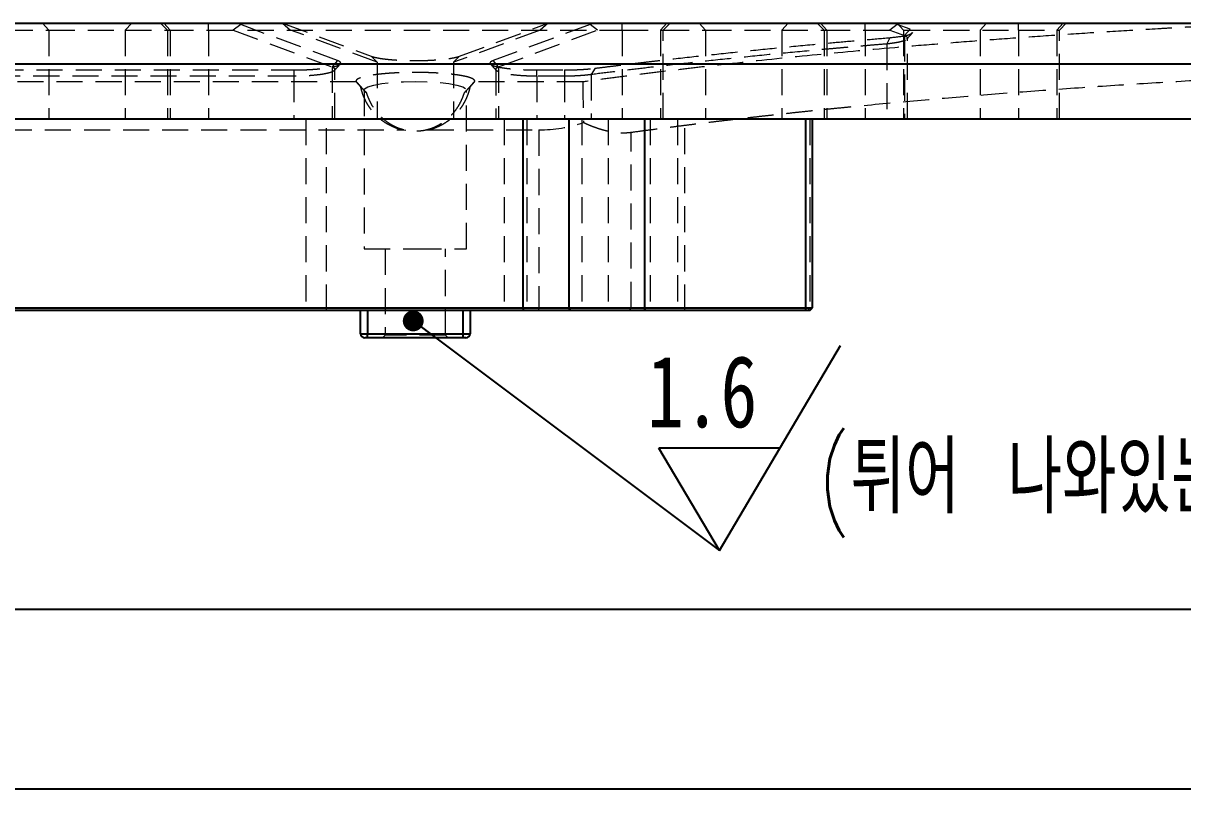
# Model space of a CAD drawing. Header units: millimetres. Extents: x 0 to 420, y 0 to 298.
# Drawn here: x 212.6 to 269.2, y 115.5 to 153.8 of the extents above; entities that cross this region are included whole.
import ezdxf

# ---------------------------------------------------------------- set-up
doc = ezdxf.new("R2010")
doc.units = ezdxf.units.MM
doc.linetypes.add('HIDDEN', pattern=[1.905, 1.27, -0.635])
for name, color, linetype in [('가는실선', 7, 'Continuous'), ('레이어10', 30, 'Continuous'), ('치수선', 104, 'Continuous')]:
    doc.layers.add(name, color=color, linetype=linetype)
doc.styles.add('SLDTEXTSTYLE1', font='TXT', dxfattribs={"width": 0.75, "bigfont": 'bigfont'})
doc.styles.add('SLDTEXTSTYLE3', font='TXT', dxfattribs={"width": 0.75})
doc.dimstyles.new('SLDDIMSTYLE0', dxfattribs={"dimtxt": 3.5, "dimasz": 3.302, "dimexe": 0, "dimexo": 0.0625, "dimgap": 0.875, "dimtad": 1, "dimdec": 3, "dimlfac": 1.5, "dimrnd": 1e-09, "dimzin": 12, "dimdsep": 46, "dimtxsty": 'SLDTEXTSTYLE3', "dimsah": 1, "dimcen": 0.09, "dimadec": 0, "dimazin": 3, "dimtfac": 1, "dimtdec": 3, "dimtofl": 0, "dimtmove": 0, "dimatfit": 3, "dimfxl": 1, "dimfrac": 2, "dimtolj": 1, "dimtzin": 12, "dimarcsym": 0})
doc.dimstyles.new('SLDDIMSTYLE2', dxfattribs={"dimtxt": 0.18, "dimasz": 1.016, "dimexe": 0, "dimexo": 0.0625, "dimgap": 0, "dimtad": 0, "dimtih": 1, "dimtoh": 1, "dimdec": 0, "dimrnd": 1e-09, "dimzin": 0, "dimdsep": 46, "dimtxsty": 'Standard', "dimblk1": 'DOT', "dimblk2": 'DOT', "dimsah": 1, "dimcen": 0.09, "dimadec": 0, "dimazin": 0, "dimtfac": 1.016, "dimtdec": 0, "dimtofl": 0, "dimtmove": 0, "dimatfit": 3, "dimldrblk": 'DOT', "dimfxl": 1, "dimfrac": 2, "dimtolj": 1, "dimtzin": 0, "dimarcsym": 0})

# ---------------------------------------------------------------- blocks, each defined once
blk = doc.blocks.new('_D')
at = {"layer": '치수선', "transparency": 16777216}
for p, q in [((300.423, 150.017), (300.423, 124.246)), ((67.09, 136.472), (67.09, 124.246)), ((300.423, 125.246), (67.09, 125.246))]:
    blk.add_line(p, q, dxfattribs=at)
for points in [[(67.09, 125.246), (70.392, 124.738), (70.392, 125.754)], [(300.423, 125.246), (297.121, 125.754), (297.121, 124.738)]]:
    blk.add_solid(points, dxfattribs=at)
at = {"layer": '치수선', "transparency": 16777216, "insert": (180.979, 129.758), "char_height": 3.5, "attachment_point": 1, "style": 'SLDTEXTSTYLE3'}
blk.add_mtext('350', dxfattribs=at)
blk = doc.blocks.new('_D_1')
at = {"layer": '레이어10', "transparency": 16777216}
for p, q in [((311.423, 148.159), (311.423, 115.493)), ((31.757, 138.959), (31.757, 115.493)), ((311.423, 116.493), (31.757, 116.493))]:
    blk.add_line(p, q, dxfattribs=at)
for points in [[(31.757, 116.493), (35.059, 115.985), (35.059, 117.001)], [(311.423, 116.493), (308.121, 117.001), (308.121, 115.985)]]:
    blk.add_solid(points, dxfattribs=at)
at = {"layer": '레이어10', "transparency": 16777216, "char_height": 3.5, "attachment_point": 1, "style": 'SLDTEXTSTYLE3'}
for s, insert in [('(', (177.318, 121.004)), ('419.5', (179.039, 121.004)), (')', (190.677, 121.004))]:
    blk.add_mtext(s, dxfattribs=dict(at, insert=insert))
blk = doc.blocks.new('SW_SFSYMBOL_0')
at = {"layer": '가는실선', "color": 0}
for p, q in [((0, 0), (5.899, 9.999)), ((0, 0), (-2.949, 5)), ((2.949, 5), (-2.949, 5))]:
    blk.add_line(p, q, dxfattribs=at)
at = {"layer": '가는실선', "color": 0, "insert": (-3.512, 9.511), "char_height": 3.5, "attachment_point": 1, "style": 'SLDTEXTSTYLE3'}
blk.add_mtext('1.6', dxfattribs=at)
blk = doc.blocks.new('_Dot')
at = {"color": 0, "linetype": 'ByBlock', "lineweight": -2}
blk.add_line((-0.5, 0), (-1, 0), dxfattribs=at)
at = {"color": 0, "linetype": 'ByBlock', "const_width": 0.5}
blk.add_lwpolyline([(-0.25, 0, 1), (0.25, 0, 1)], format="xyb", close=True, dxfattribs=at)

msp = doc.modelspace()

# ---------------------------------------------------------------- linework, layer by layer
at = {"color": 7, "linetype": 'Continuous', "lineweight": 25}
for p, q in [((186.510456, 153.826), (300.423338, 153.826)), ((300.423338, 151.826), (184.36737, 151.826)), ((185.090004, 149.159333), (300.423338, 149.159333)), ((237.00585, 139.959333), (237.00585, 149.159333)), ((239.23558, 149.159333), (239.23558, 139.959333)), ((242.921673, 149.159333), (242.921673, 139.959333)), ((250.784336, 139.959333), (250.784336, 149.159333)), ((251.11767, 139.959333), (251.11767, 149.159333)), ((237.00585, 139.826), (196.892477, 139.826)), ((197.02581, 139.959333), (237.00585, 139.959333)), ((229.090004, 138.692667), (229.090004, 139.826)), ((229.423338, 139.826), (229.423338, 138.692667)), ((234.090004, 138.692667), (234.090004, 139.826)), ((234.423338, 139.826), (234.423338, 138.692667)), ((237.00585, 139.959333), (239.23558, 139.959333)), ((237.00585, 139.959333), (237.00585, 139.826)), ((239.324769, 139.826), (237.00585, 139.826)), ((239.23558, 139.959333), (242.921673, 139.959333)), ((239.23558, 139.959333), (239.324769, 139.826)), ((242.968841, 139.826), (239.324769, 139.826)), ((242.968841, 139.826), (242.921673, 139.959333)), ((242.921673, 139.959333), (250.784336, 139.959333)), ((250.784336, 139.826), (242.968841, 139.826)), ((250.784336, 139.826), (250.784336, 139.959333)), ((250.784336, 139.959333), (251.11767, 139.959333)), ((250.984336, 139.826), (250.784336, 139.826)), ((250.984336, 139.826), (251.11767, 139.959333)), ((229.090004, 138.692667), (229.423338, 138.692667)), ((229.423338, 138.492667), (229.290004, 138.492667)), ((229.423338, 138.492667), (229.423338, 138.692667)), ((229.423338, 138.692667), (234.090004, 138.692667)), ((234.090004, 138.492667), (229.423338, 138.492667)), ((234.090004, 138.492667), (234.090004, 138.692667)), ((234.090004, 138.692667), (234.423338, 138.692667)), ((234.223338, 138.492667), (234.090004, 138.492667))]:
    msp.add_line(p, q, dxfattribs=at)
at = {"color": 7, "linetype": 'HIDDEN', "lineweight": 18}
for p, q in [((213.893516, 153.492667), (213.58299, 153.826)), ((217.619826, 153.492667), (217.930352, 153.826)), ((219.342961, 153.826), (219.676294, 153.492667)), ((219.813139, 153.492667), (219.502613, 153.826)), ((221.676294, 153.492667), (221.676294, 153.826)), ((223.245382, 153.759597), (222.876756, 153.492667)), ((223.245382, 153.759597), (223.138508, 153.826)), ((227.963945, 152.00086), (223.245382, 153.759597)), ((225.285403, 153.826), (225.287119, 153.825543)), ((225.287119, 153.825543), (225.678806, 153.492667)), ((225.287119, 153.825543), (229.598046, 152.218743)), ((233.915296, 152.218743), (238.226223, 153.825543)), ((240.26796, 153.759597), (235.549397, 152.00086)), ((238.226223, 153.825543), (237.834536, 153.492667)), ((238.226223, 153.825543), (238.227939, 153.826)), ((240.374834, 153.826), (240.26796, 153.759597)), ((240.636586, 153.492667), (240.26796, 153.759597)), ((241.837048, 153.492667), (241.837048, 153.826)), ((243.700203, 153.492667), (244.010729, 153.826)), ((243.837048, 153.492667), (244.170381, 153.826)), ((245.893516, 153.492667), (245.58299, 153.826)), ((249.619826, 153.492667), (249.930352, 153.826)), ((251.342961, 153.826), (251.676294, 153.492667)), ((251.502613, 153.826), (251.813139, 153.492667)), ((253.676294, 153.492667), (253.676294, 153.826)), ((255.245382, 153.759597), (254.876756, 153.492667)), ((255.245382, 153.759597), (255.138508, 153.826)), ((255.238727, 153.826), (255.549252, 153.492667)), ((255.864056, 153.529), (255.245382, 153.759597)), ((259.586089, 153.826), (259.275563, 153.492667)), ((261.148521, 153.492667), (261.148521, 153.826)), ((263.011677, 153.492667), (263.322203, 153.826)), ((263.148521, 153.492667), (263.481855, 153.826)), ((211.837048, 153.492667), (213.893516, 153.492667)), ((213.893516, 153.492667), (217.619826, 153.492667)), ((213.893516, 153.492667), (213.893516, 149.159333)), ((217.619826, 153.492667), (219.676294, 153.492667)), ((217.619826, 153.492667), (217.619826, 149.159333)), ((219.676294, 153.492667), (221.676294, 153.492667)), ((219.676294, 153.492667), (219.676294, 149.159333)), ((219.813139, 153.492667), (219.813139, 149.159333)), ((221.676294, 153.492667), (221.676294, 149.159333)), ((221.676294, 153.492667), (241.837048, 153.492667)), ((222.876756, 153.492667), (227.700203, 151.694836)), ((229.893516, 151.921729), (225.678806, 153.492667)), ((237.834536, 153.492667), (233.619826, 151.921729)), ((235.813139, 151.694836), (240.636586, 153.492667)), ((241.837048, 153.492667), (243.837048, 153.492667)), ((241.837048, 153.492667), (241.837048, 149.159333)), ((243.700203, 153.492667), (243.700203, 149.159333)), ((243.837048, 153.492667), (245.893516, 153.492667)), ((243.837048, 149.159333), (243.837048, 153.492667)), ((245.893516, 153.492667), (249.619826, 153.492667)), ((245.893516, 153.492667), (245.893516, 149.159333)), ((249.619826, 153.492667), (251.676294, 153.492667)), ((249.619826, 153.492667), (249.619826, 149.159333)), ((251.676294, 153.492667), (253.676294, 153.492667)), ((251.676294, 153.492667), (251.676294, 149.159333)), ((251.813139, 153.492667), (251.813139, 149.159333)), ((253.676294, 153.492667), (261.148521, 153.492667)), ((253.676294, 153.492667), (253.676294, 149.159333)), ((254.876756, 153.492667), (255.600315, 153.222976)), ((255.549252, 153.492667), (255.549252, 149.159333)), ((255.864056, 153.529), (255.600315, 153.222976)), ((255.600315, 153.222976), (255.600315, 149.159333)), ((255.716424, 153.054552), (256.004302, 153.369065)), ((259.275563, 153.492667), (259.275563, 149.159333)), ((261.148521, 153.492667), (263.148521, 153.492667)), ((261.148521, 153.492667), (261.148521, 149.159333)), ((263.011677, 153.492667), (263.011677, 149.159333)), ((263.148521, 149.159333), (263.148521, 153.492667)), ((254.877492, 153.120571), (254.736087, 152.814548)), ((254.736087, 152.814548), (254.736087, 149.159333)), ((255.73716, 149.159333), (255.73716, 153.1024)), ((229.598046, 152.218743), (229.893516, 151.921729)), ((233.915296, 152.218743), (233.619826, 151.921729)), ((205.676294, 151.548042), (225.837048, 151.548042)), ((225.837048, 151.548042), (225.837048, 151.242019)), ((227.963945, 152.00086), (227.700203, 151.694836)), ((227.700203, 151.694836), (227.700203, 149.159333)), ((227.837048, 149.159333), (227.837048, 151.574089)), ((229.893516, 151.921729), (229.893516, 149.159333)), ((233.619826, 151.921729), (233.619826, 149.159333)), ((235.813139, 151.694836), (235.549397, 152.00086)), ((235.676294, 151.574089), (235.676294, 149.159333)), ((235.813139, 151.694836), (235.813139, 149.159333)), ((237.676294, 151.242019), (237.676294, 151.548042)), ((237.676294, 151.548042), (239.016988, 151.548042)), ((239.016988, 151.548042), (239.016988, 151.242019)), ((240.516868, 151.629757), (240.330878, 151.323733)), ((228.874373, 150.966426), (202.638969, 150.966426)), ((225.837048, 151.242019), (205.676294, 151.242019)), ((225.837048, 151.242019), (225.837048, 149.159333)), ((239.915013, 150.966426), (234.638969, 150.966426)), ((237.676294, 151.242019), (237.676294, 149.159333)), ((239.016988, 151.242019), (237.676294, 151.242019)), ((239.016988, 151.242019), (239.016988, 149.159333)), ((240.330878, 151.323733), (240.330878, 149.159333)), ((229.256671, 150.56228), (229.256671, 142.826)), ((234.256671, 142.826), (234.256671, 150.562376)), ((226.423338, 149.159333), (226.423338, 139.826)), ((227.423338, 139.826), (227.423338, 149.159333)), ((236.090004, 149.159333), (236.090004, 139.826)), ((236.99835, 149.159333), (236.99835, 139.826)), ((237.181658, 149.159333), (237.181658, 139.826)), ((239.877472, 149.159333), (239.877472, 139.826)), ((241.156739, 149.159333), (241.156739, 139.826)), ((243.205537, 149.159333), (243.205537, 139.826)), ((243.20556, 149.159333), (243.20556, 139.826)), ((244.525913, 149.159333), (244.525913, 139.826)), ((244.886279, 139.826), (244.886279, 149.159333)), ((250.975684, 149.159333), (250.975684, 139.959333)), ((200.36737, 148.626), (231.145972, 148.626)), ((231.145972, 148.626), (231.295509, 148.609138)), ((232.217258, 148.608988), (232.36737, 148.626)), ((232.36737, 148.626), (237.777951, 148.626)), ((237.777951, 148.626), (237.777951, 139.959333)), ((242.27805, 139.959333), (242.27805, 148.51107)), ((229.256671, 142.826), (231.756671, 142.826)), ((230.290004, 142.826), (230.290004, 138.626)), ((231.756671, 142.826), (234.256671, 142.826)), ((233.223338, 138.626), (233.223338, 142.826)), ((229.423338, 138.692667), (229.423338, 139.826)), ((234.090004, 139.826), (234.090004, 138.692667)), ((237.777951, 139.826), (237.777951, 139.959333)), ((242.188048, 139.826), (242.27805, 139.959333)), ((250.899145, 139.826), (250.975684, 139.959333)), ((229.423338, 138.692667), (229.090004, 138.692667)), ((229.423338, 138.692667), (229.423338, 138.492667)), ((234.090004, 138.692667), (229.423338, 138.692667)), ((230.290004, 138.626), (230.156671, 138.492667)), ((233.223338, 138.626), (230.290004, 138.626)), ((233.356671, 138.492667), (233.223338, 138.626)), ((234.423338, 138.692667), (234.090004, 138.692667)), ((234.090004, 138.692667), (234.090004, 138.492667))]:
    msp.add_line(p, q, dxfattribs=at)
at = {"color": 7, "linetype": 'HIDDEN', "lineweight": 18, "flags": 128}
msp.add_lwpolyline([(229.268324, 150.553736), (229.285481, 150.626094), (229.442913, 150.721807), (229.729126, 150.808645), (230.128191, 150.881776), (230.617896, 150.937129), (231.170984, 150.971624), (231.756671, 150.983339), (232.342358, 150.971624), (232.895446, 150.937129), (233.385151, 150.881776), (233.784216, 150.808645), (234.070429, 150.721807), (234.227861, 150.626094), (234.255249, 150.576563), (234.25375, 150.542039), (234.250164, 150.532021), (234.247749, 150.526834), (234.128985, 150.429552), (234.128985, 150.429552)], dxfattribs=at)
at = {"color": 7, "linetype": 'HIDDEN', "lineweight": 18}
msp.add_arc((237.777951, 155.292667), 6.666667, 270, 289.0024945, dxfattribs=at)
at = {"color": 7, "linetype": 'Continuous', "lineweight": 25}
for centre, start, end in [((229.290004, 138.692667), 180, 270), ((234.223338, 138.692667), 270, 0)]:
    msp.add_arc(centre, 0.2, start, end, dxfattribs=at)
at = {"color": 7, "linetype": 'HIDDEN', "lineweight": 18}
for points, knots in [([(272.429611, 153.786427), (272.178523, 153.774137), (271.676353, 153.749558), (270.926067, 153.711444), (270.177998, 153.67242), (269.432354, 153.632399), (268.689079, 153.591402), (267.454539, 153.521456), (265.73842, 153.419025), (263.557602, 153.278746), (261.40347, 153.129962), (259.27773, 152.972787), (257.181722, 152.807331), (254.428974, 152.575832), (251.069775, 152.266366), (248.108765, 151.959786), (246.125284, 151.739008), (245.056001, 151.616146), (244.000253, 151.490943), (242.957937, 151.363412), (241.929408, 151.233499), (240.913349, 151.101404), (240.247877, 151.01143), (239.915014, 150.966426)], [0, 0, 0, 0, 0.020796173, 0.041591906, 0.062388906, 0.083188882, 0.103993539, 0.124804585, 0.187224138, 0.249654197, 0.312090481, 0.374557524, 0.437027751, 0.49951921, 0.624530563, 0.749609967, 0.785382879, 0.821140611, 0.856891688, 0.892644641, 0.928407999, 0.964190283, 1, 1, 1, 1]), ([(254.877492, 153.120571), (255.095352, 153.143789), (255.531851, 153.190306), (255.907569, 153.282348), (255.95301, 153.345337), (255.970334, 153.36935)], [0, 0, 0, 0, 0.381403943, 0.76417179, 1, 1, 1, 1]), ([(255.600315, 153.222976), (255.674588, 153.184705), (255.781916, 153.129403), (255.709106, 153.073602), (255.686683, 153.056417)], [0, 0, 0, 0, 0.692027718, 1, 1, 1, 1]), ([(254.736087, 152.814548), (254.524006, 152.796723), (254.099462, 152.761041), (253.465924, 152.706534), (252.834128, 152.651246), (252.204405, 152.595108), (251.576738, 152.53814), (250.538829, 152.44223), (249.099535, 152.304446), (247.282321, 152.121172), (245.492831, 151.931193), (243.933836, 151.757158), (242.590042, 151.600683), (241.452202, 151.464079), (240.70521, 151.370585), (240.330878, 151.323733)], [0, 0, 0, 0, 0.04145051, 0.082975863, 0.124576102, 0.166251267, 0.2080014, 0.249826541, 0.374445727, 0.499762638, 0.624384807, 0.749818229, 0.832838176, 0.916232011, 1, 1, 1, 1]), ([(240.516868, 151.629757), (240.702246, 151.653142), (241.072982, 151.69991), (241.634045, 151.769235), (242.198682, 151.837949), (242.767251, 151.905992), (243.339658, 151.973379), (244.299724, 152.084549), (245.660978, 152.237021), (247.44322, 152.426824), (249.256674, 152.610297), (250.895368, 152.767692), (252.348276, 152.90111), (253.605174, 153.012726), (254.453403, 153.084624), (254.877492, 153.120571)], [0, 0, 0, 0, 0.041699607, 0.083394727, 0.125088091, 0.166782427, 0.208480466, 0.250184937, 0.375227443, 0.500240882, 0.625203598, 0.750176595, 0.833475874, 0.916743029, 1, 1, 1, 1]), ([(255.624082, 152.992166), (255.613408, 152.98733), (255.592394, 152.97781), (255.556469, 152.96407), (255.518439, 152.951017), (255.46262, 152.93382), (255.384682, 152.913208), (255.276726, 152.889597), (255.158095, 152.867919), (255.026835, 152.847896), (254.887158, 152.829873), (254.786072, 152.819618), (254.736087, 152.814548)], [0, 0, 0, 0, 0.065813245, 0.129562098, 0.191247052, 0.250868656, 0.378757541, 0.501166251, 0.627946124, 0.750877701, 0.87681447, 1, 1, 1, 1]), ([(229.598046, 152.218743), (229.61258, 152.213547), (229.641635, 152.20316), (229.691985, 152.187992), (229.75627, 152.170719), (229.838274, 152.151678), (229.941199, 152.131322), (230.054341, 152.112147), (230.177016, 152.094255), (230.308569, 152.07775), (230.448236, 152.062722), (230.595256, 152.049259), (230.748784, 152.037432), (230.907977, 152.027312), (231.071926, 152.018951), (231.239723, 152.012401), (231.410417, 152.007694), (231.583058, 152.004861), (231.756671, 152.003914), (231.930284, 152.004861), (232.102925, 152.007694), (232.273619, 152.012401), (232.441416, 152.018951), (232.605365, 152.027312), (232.764558, 152.037432), (232.918086, 152.049259), (233.065106, 152.062722), (233.204773, 152.07775), (233.336326, 152.094255), (233.459002, 152.112147), (233.572142, 152.131322), (233.675071, 152.151678), (233.767292, 152.173093), (233.834584, 152.19173), (233.882864, 152.207029), (233.904479, 152.214836), (233.915296, 152.218743)], [0, 0, 0, 0, 0.020934478, 0.041852132, 0.062804537, 0.094172066, 0.125516852, 0.156837764, 0.188134251, 0.21940626, 0.250654334, 0.281879511, 0.313083386, 0.344267996, 0.375435849, 0.406589803, 0.437733056, 0.468869031, 0.500001327, 0.531133624, 0.562269598, 0.593412852, 0.624566806, 0.655734659, 0.686919269, 0.718123144, 0.749348321, 0.780596395, 0.811868404, 0.84316489, 0.874485803, 0.905830589, 0.937198118, 0.968586821, 0.984279251, 1, 1, 1, 1]), ([(225.837048, 151.548042), (225.867803, 151.548094), (225.929347, 151.548198), (226.021609, 151.549046), (226.128901, 151.550621), (226.250842, 151.553336), (226.431566, 151.559005), (226.652609, 151.569078), (226.905649, 151.585739), (227.142964, 151.606736), (227.36103, 151.631759), (227.556646, 151.660439), (227.726932, 151.692353), (227.869384, 151.727031), (227.981906, 151.763962), (228.062848, 151.802603), (228.111015, 151.842385), (228.125715, 151.88272), (228.109853, 151.916302), (228.080528, 151.94285), (228.050093, 151.962528), (228.0121, 151.981946), (227.979993, 151.994557), (227.963945, 152.00086)], [0, 0, 0, 0, 0.020681168, 0.041384598, 0.062144994, 0.093195203, 0.124304017, 0.186470919, 0.248690736, 0.310976113, 0.373335815, 0.435774218, 0.498291076, 0.560881545, 0.623536486, 0.686243009, 0.748985232, 0.811745204, 0.874503951, 0.90583535, 0.937270976, 0.968644286, 1, 1, 1, 1]), ([(227.813411, 151.529005), (227.786234, 151.505055), (227.729086, 151.454694), (227.503429, 151.385084), (227.182884, 151.323894), (226.780436, 151.277817), (226.323163, 151.24771), (225.999003, 151.243915), (225.837048, 151.242019)], [0, 0, 0, 0, 0.15426775, 0.324392528, 0.494002315, 0.663061125, 0.831660672, 1, 1, 1, 1]), ([(227.700203, 151.694836), (227.75292, 151.669123), (227.833712, 151.629715), (227.825304, 151.588434), (227.822382, 151.574089)], [0, 0, 0, 0, 0.652504692, 1, 1, 1, 1]), ([(227.817409, 151.527684), (227.864758, 151.579409), (227.959427, 151.682825), (228.054342, 151.78634), (228.101784, 151.838082)], [0, 0, 0, 0, 0.50015592, 1, 1, 1, 1]), ([(235.549397, 152.00086), (235.538548, 151.996674), (235.516836, 151.988295), (235.488728, 151.975486), (235.459812, 151.960375), (235.432868, 151.942866), (235.403479, 151.91632), (235.387633, 151.882719), (235.402325, 151.842385), (235.450494, 151.802603), (235.531436, 151.763962), (235.643958, 151.727031), (235.78641, 151.692353), (235.956696, 151.660439), (236.152312, 151.631759), (236.370378, 151.606736), (236.607693, 151.585739), (236.860733, 151.569077), (237.081661, 151.559013), (237.262382, 151.553334), (237.399485, 151.550304), (237.537674, 151.548393), (237.630091, 151.548159), (237.676294, 151.548042)], [0, 0, 0, 0, 0.020872976, 0.041773115, 0.06273415, 0.094088001, 0.125501184, 0.18825994, 0.251019922, 0.313762154, 0.376468686, 0.439123636, 0.501714115, 0.564230982, 0.626669395, 0.689029105, 0.751314491, 0.813534317, 0.875701228, 0.906729063, 0.937860261, 0.968934333, 1, 1, 1, 1]), ([(235.411558, 151.838082), (235.459, 151.78634), (235.553915, 151.682825), (235.648584, 151.579409), (235.695933, 151.527684)], [0, 0, 0, 0, 0.49984408, 1, 1, 1, 1]), ([(235.69096, 151.574089), (235.688038, 151.588434), (235.67963, 151.629715), (235.760422, 151.669123), (235.813139, 151.694836)], [0, 0, 0, 0, 0.347495308, 1, 1, 1, 1]), ([(237.676294, 151.242019), (237.514339, 151.243915), (237.190179, 151.24771), (236.732906, 151.277817), (236.330458, 151.323894), (236.009913, 151.385084), (235.784256, 151.454694), (235.727108, 151.505055), (235.699931, 151.529005)], [0, 0, 0, 0, 0.168339328, 0.336938875, 0.505997685, 0.675607472, 0.84573225, 1, 1, 1, 1]), ([(239.016988, 151.548042), (239.051037, 151.548107), (239.119225, 151.548236), (239.255305, 151.549613), (239.424498, 151.552917), (239.624146, 151.559543), (239.818943, 151.568727), (240.007279, 151.580418), (240.18772, 151.5945), (240.330093, 151.60817), (240.438896, 151.620129), (240.490865, 151.626546), (240.516868, 151.629757)], [0, 0, 0, 0, 0.062329593, 0.124823472, 0.249636337, 0.374490426, 0.499404908, 0.624396935, 0.749480942, 0.874668828, 0.937289714, 1, 1, 1, 1]), ([(242.27805, 148.511064), (242.472232, 148.537459), (242.860132, 148.590185), (243.447459, 148.668176), (244.037818, 148.745244), (244.631574, 148.821316), (245.228527, 148.896412), (245.828627, 148.970527), (246.431788, 149.043662), (247.03793, 149.115816), (247.646974, 149.186991), (248.258842, 149.257185), (248.873455, 149.326398), (249.490734, 149.394632), (250.110603, 149.461885), (250.732983, 149.528158), (251.357799, 149.59345), (251.984973, 149.657763), (252.614432, 149.721095), (254.013018, 149.859149), (256.205906, 150.064106), (259.236544, 150.322391), (262.311801, 150.560484), (265.451933, 150.780247), (268.655238, 150.981303), (271.919911, 151.163338), (275.215503, 151.324821), (277.882571, 151.438016), (279.899502, 151.514506), (281.256959, 151.5625), (282.618152, 151.607163), (283.982718, 151.648495), (285.350285, 151.686497), (286.720489, 151.721165), (288.092948, 151.752519), (289.46735, 151.780478), (290.843131, 151.805345), (291.761939, 151.819117), (292.221116, 151.825999)], [0, 0, 0, 0, 0.0142054063, 0.0283769813, 0.0425147396, 0.0566186957, 0.0706888644, 0.0847252603, 0.0987278984, 0.1126967936, 0.1266319611, 0.1405334161, 0.1544011739, 0.16823525, 0.1820356598, 0.1958024191, 0.2095355436, 0.2232350493, 0.2369009521, 0.2505332682, 0.3137868717, 0.3765552982, 0.4388402558, 0.5006434929, 0.5635567639, 0.6261565721, 0.6884449074, 0.7504237891, 0.7754952542, 0.800541049, 0.8255613121, 0.8505561826, 0.8755258, 0.900470304, 0.9253898351, 0.950284534, 0.9751545417, 1, 1, 1, 1]), ([(234.638969, 150.966426), (234.641657, 150.971265), (234.647035, 150.980944), (234.650715, 150.995509), (234.65126, 151.012502), (234.646008, 151.031926), (234.627797, 151.060947), (234.585616, 151.096916), (234.504551, 151.139064), (234.393886, 151.179765), (234.254814, 151.218579), (234.088827, 151.255088), (233.897714, 151.288899), (233.683533, 151.319647), (233.448589, 151.347001), (233.195412, 151.370666), (232.926727, 151.390387), (232.64543, 151.40595), (232.354554, 151.417188), (232.057233, 151.42398), (231.756671, 151.426252), (231.456109, 151.42398), (231.158788, 151.417188), (230.867912, 151.40595), (230.586615, 151.390387), (230.31793, 151.370666), (230.064753, 151.347001), (229.829809, 151.319647), (229.615628, 151.288899), (229.424515, 151.255088), (229.258528, 151.218579), (229.119455, 151.179765), (229.008793, 151.139064), (228.92772, 151.096916), (228.885583, 151.060965), (228.867311, 151.031943), (228.861545, 151.010103), (228.863004, 150.988228), (228.870582, 150.973697), (228.874373, 150.966426)], [0, 0, 0, 0, 0.010466849, 0.020934376, 0.031414849, 0.047101117, 0.062826916, 0.094220777, 0.125600205, 0.156959225, 0.188292718, 0.219596635, 0.250868195, 0.282106008, 0.313310144, 0.344482111, 0.375624794, 0.406742353, 0.437840042, 0.468923996, 0.500000933, 0.53107787, 0.562161823, 0.593259513, 0.624377071, 0.655519755, 0.686691722, 0.717895858, 0.74913367, 0.78040523, 0.811709147, 0.84304264, 0.874401661, 0.905781088, 0.937174949, 0.952862824, 0.968587016, 0.984282208, 1, 1, 1, 1]), ([(228.862697, 150.999566), (228.92845, 150.92524), (229.059992, 150.77655), (229.191457, 150.627976), (229.257206, 150.553669)], [0, 0, 0, 0, 0.499871541, 1, 1, 1, 1]), ([(228.874373, 150.966426), (228.907496, 150.927654), (228.973109, 150.850852), (229.043, 150.775962), (229.077607, 150.738879)], [0, 0, 0, 0, 0.504834226, 1, 1, 1, 1]), ([(234.256136, 150.553669), (234.321885, 150.627976), (234.45335, 150.77655), (234.584891, 150.92524), (234.650645, 150.999566)], [0, 0, 0, 0, 0.500128459, 1, 1, 1, 1]), ([(234.435735, 150.738879), (234.470342, 150.775962), (234.540233, 150.850852), (234.605846, 150.927654), (234.638969, 150.966426)], [0, 0, 0, 0, 0.49516577, 1, 1, 1, 1]), ([(240.330878, 151.323733), (240.307744, 151.320473), (240.261731, 151.313991), (240.189785, 151.304982), (240.116451, 151.296568), (240.015403, 151.28606), (239.884121, 151.274363), (239.718887, 151.262669), (239.548641, 151.253499), (239.373647, 151.246922), (239.196112, 151.242788), (239.076634, 151.242275), (239.016988, 151.242019)], [0, 0, 0, 0, 0.063731715, 0.126757894, 0.189080723, 0.250702459, 0.376700028, 0.500806493, 0.626199626, 0.750510237, 0.875448283, 1, 1, 1, 1]), ([(239.915013, 150.966423), (239.918678, 150.636875), (239.926009, 149.977802), (239.941123, 149.318795), (239.94868, 148.989304)], [0, 0, 0, 0, 0.500018113, 1, 1, 1, 1]), ([(229.384359, 150.429552), (229.350037, 150.462828), (229.280078, 150.530656), (229.1775, 150.633816), (229.111313, 150.703429), (229.077607, 150.738879)], [0, 0, 0, 0, 0.320939508, 0.654186773, 1, 1, 1, 1]), ([(229.077607, 150.738879), (229.084513, 150.707127), (229.098304, 150.643722), (229.131562, 150.518219), (229.181012, 150.363747), (229.253746, 150.182673), (229.339152, 150.007219), (229.436857, 149.838285), (229.546355, 149.676725), (229.667099, 149.523357), (229.798482, 149.378961), (229.939849, 149.24427), (230.090485, 149.119972), (230.22765, 149.022351), (230.338615, 148.952497), (230.450597, 148.887477), (230.590303, 148.815492), (230.745132, 148.74925), (230.868298, 148.704591), (230.961328, 148.674644), (231.050618, 148.64888), (231.114276, 148.633606), (231.145972, 148.626)], [0, 0, 0, 0, 0.035696191, 0.071281909, 0.141870706, 0.21161094, 0.280352839, 0.347960647, 0.414315406, 0.479317685, 0.542889993, 0.604979472, 0.665560922, 0.724639023, 0.757741345, 0.782261533, 0.838476691, 0.893401152, 0.92426664, 0.947188719, 0.973704338, 1, 1, 1, 1]), ([(229.384357, 150.429552), (229.374824, 150.434562), (229.355264, 150.44484), (229.329773, 150.460872), (229.304616, 150.479458), (229.281493, 150.501527), (229.26874, 150.51972), (229.263959, 150.530294), (229.263176, 150.532025)], [0, 0, 0, 0, 0.1505433447, 0.3088848584, 0.4750248373, 0.6964573888, 0.9503160377, 1, 1, 1, 1]), ([(234.128985, 150.429552), (234.118197, 150.395356), (234.097066, 150.328374), (234.048765, 150.196691), (233.980535, 150.03673), (233.884301, 149.850932), (233.775164, 149.673872), (233.653718, 149.506636), (233.520705, 149.350236), (233.376916, 149.205623), (233.223206, 149.073678), (233.060491, 148.95521), (232.889737, 148.850949), (232.711962, 148.761548), (232.528231, 148.687576), (232.339658, 148.629516), (232.147401, 148.587755), (231.952662, 148.562579), (231.756671, 148.554167), (231.56068, 148.562579), (231.36594, 148.587755), (231.173684, 148.629516), (230.985111, 148.687576), (230.80138, 148.761548), (230.623605, 148.850949), (230.452851, 148.95521), (230.290136, 149.073678), (230.136426, 149.205623), (229.992637, 149.350236), (229.859624, 149.506636), (229.738178, 149.673872), (229.629041, 149.850932), (229.532807, 150.03673), (229.464579, 150.196687), (229.416277, 150.328369), (229.395146, 150.395352), (229.384357, 150.429552)], [0, 0, 0, 0, 0.019072017, 0.03735727, 0.074095783, 0.110120651, 0.145345268, 0.179697208, 0.213120471, 0.245577834, 0.277053289, 0.307554424, 0.33711444, 0.365793788, 0.393681036, 0.42089261, 0.447570798, 0.473879826, 0.5, 0.526120174, 0.552429202, 0.579107389, 0.606318964, 0.634206212, 0.66288556, 0.692445576, 0.722946711, 0.754422166, 0.786879529, 0.820302792, 0.854654732, 0.889879349, 0.925904217, 0.96264273, 0.980925679, 1, 1, 1, 1]), ([(232.36737, 148.626), (232.403591, 148.63475), (232.476386, 148.652335), (232.601536, 148.689512), (232.75156, 148.742079), (232.896606, 148.804191), (233.012508, 148.861592), (233.102496, 148.910223), (233.182676, 148.957339), (233.293078, 149.027608), (233.422858, 149.119973), (233.573493, 149.24427), (233.71486, 149.378961), (233.846243, 149.523357), (233.966987, 149.676725), (234.076485, 149.838285), (234.17419, 150.007219), (234.259596, 150.182673), (234.33233, 150.363747), (234.381773, 150.518201), (234.415037, 150.643704), (234.428826, 150.707109), (234.435735, 150.738879)], [0, 0, 0, 0, 0.030068592, 0.060429201, 0.10658939, 0.161513698, 0.193477312, 0.217740672, 0.250491064, 0.275362982, 0.334440919, 0.395022201, 0.457111506, 0.520683638, 0.585685736, 0.65204031, 0.71964793, 0.788389638, 0.858129678, 0.928718279, 0.964283766, 1, 1, 1, 1]), ([(234.435735, 150.738879), (234.410435, 150.712181), (234.360524, 150.659514), (234.283537, 150.581195), (234.2068, 150.504808), (234.154676, 150.454399), (234.128983, 150.429552)], [0, 0, 0, 0, 0.260551437, 0.513994339, 0.760442272, 1, 1, 1, 1]), ([(239.94868, 148.989304), (240.001206, 148.965054), (240.105535, 148.916887), (240.261418, 148.850828), (240.415313, 148.789996), (240.56718, 148.73478), (240.716926, 148.68508), (240.864475, 148.640921), (241.009751, 148.602299), (241.186107, 148.561473), (241.392037, 148.523721), (241.62493, 148.495784), (241.850647, 148.484192), (242.06962, 148.487511), (242.208535, 148.503216), (242.27805, 148.511075)], [0, 0, 0, 0, 0.065021469, 0.1291473, 0.19242683, 0.254911404, 0.316654346, 0.377710928, 0.438138302, 0.497995422, 0.599361761, 0.699923838, 0.800001188, 0.899917994, 1, 1, 1, 1])]:
    msp.add_open_spline(points, degree=3, knots=knots, dxfattribs=at)

# ---------------------------------------------------------------- block references
at = {"layer": '가는실선'}
msp.add_blockref('SW_SFSYMBOL_0', (246.57235, 128.122135), dxfattribs=at)

# ---------------------------------------------------------------- texts
at = {"layer": '가는실선', "insert": (251.39536, 133.432038), "char_height": 3.5, "attachment_point": 1, "style": 'SLDTEXTSTYLE1'}
msp.add_mtext('(튀어 나와있는 결합부 모두)', dxfattribs=at)

# ---------------------------------------------------------------- dimensions: what is measured, and where the dimension line sits
at = {"layer": '레이어10'}
dim = msp.add_linear_dim(base=(31.756671, 116.492667), p1=(311.423338, 149.159333), p2=(31.756671, 139.959333), text='(<>)', dimstyle='SLDDIMSTYLE0', dxfattribs=at)
dim.commit()
dim.dimension.update_dxf_attribs({"geometry": '_D_1', "text_midpoint": (184.857943, 116.492667), "dimtype": 160})
at = {"layer": '치수선'}
dim = msp.add_linear_dim(base=(67.090004, 125.245847), p1=(300.423338, 151.016886), p2=(67.090004, 137.472075), dimstyle='SLDDIMSTYLE0', dxfattribs=at)
dim.commit()
dim.dimension.update_dxf_attribs({"geometry": '_D', "text_midpoint": (184.857943, 125.245847), "dimtype": 160})

# ---------------------------------------------------------------- leaders
at = {"layer": '가는실선'}
msp.add_leader([(231.652241, 139.318295), (246.57235, 128.122135)], dimstyle='SLDDIMSTYLE2', dxfattribs=at)

doc.saveas('drawing.dxf')
